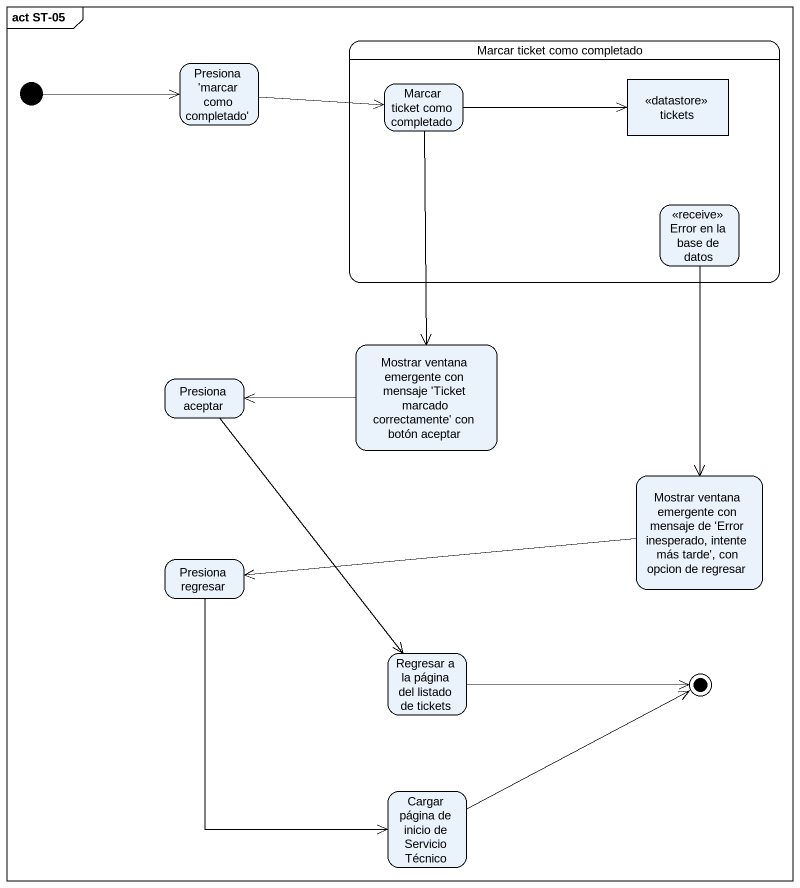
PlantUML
@startuml
mainframe act ST-05
hide empty description
state "Marcar ticket como completado" as Marcar_ticket_como {
  state "Marcar ticket como completado" as Marcar_ticket_como_2
  state tickets <<datastore>>
  state "Error en la base de datos" as Error_en_la_base_de_datos <<receive>>
}
state "Presiona 'marcar como completado'" as Presiona_marcar_como
state "Mostrar ventana emergente con mensaje 'Ticket marcado correctamente' con botón aceptar" as Mostrar_ventana_emergente
state "Presiona aceptar" as Presiona_aceptar
state "Mostrar ventana emergente con mensaje de 'Error inesperado, intente más tarde', con opcion de regresar" as Mostrar_ventana_emergente_2
state "Presiona regresar" as Presiona_regresar
state "Regresar a la página del listado de tickets" as Regresar_a_la_página_del
state "Cargar página de inicio de Servicio Técnico" as Cargar_página_de_inicio_de
[*] -right-> Presiona_marcar_como
Presiona_marcar_como -right-> Marcar_ticket_como_2
Marcar_ticket_como_2 -right-> tickets
Marcar_ticket_como_2 --> Mostrar_ventana_emergente
Error_en_la_base_de_datos --> Mostrar_ventana_emergente_2
Mostrar_ventana_emergente -left-> Presiona_aceptar
Presiona_aceptar --> Regresar_a_la_página_del
Mostrar_ventana_emergente_2 -left-> Presiona_regresar
Presiona_regresar --> Cargar_página_de_inicio_de
Regresar_a_la_página_del -right-> [*]
Cargar_página_de_inicio_de -right-> [*]
@enduml
